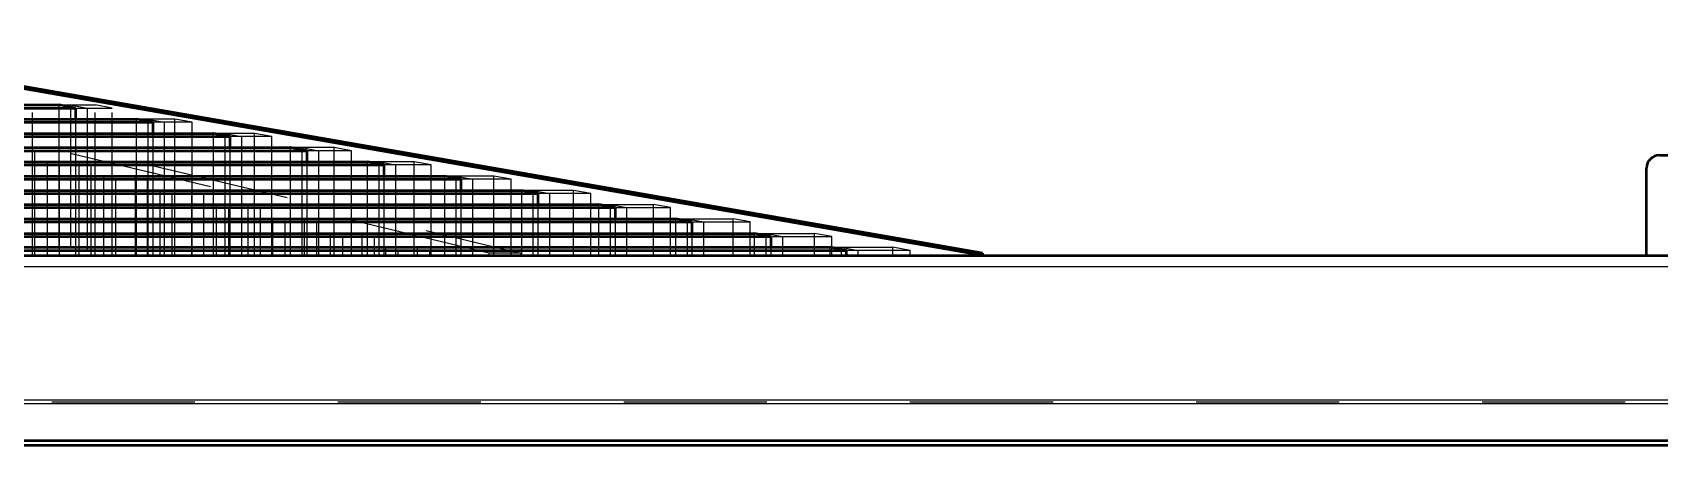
# Model space of a CAD drawing. Header units: inches. Extents: x -52 to 61, y -7 to 60.
# Drawn here: x -24.9 to -13.52, y 53.27 to 56.16 of the extents above; entities that cross this region are included whole.
import ezdxf

# ---------------------------------------------------------------- set-up
doc = ezdxf.new("R2010")
doc.units = ezdxf.units.IN
doc.header["$MEASUREMENT"] = 0
doc.linetypes.add('Dashed', pattern=[2, 1, -1])
for name, color, linetype, lineweight in [('AM_0', 7, 'Continuous', 50), ('AM_4', 3, 'Continuous', 25), ('AM_9', 6, 'Dashed', 25)]:
    doc.layers.add(name, color=color, linetype=linetype, lineweight=lineweight)

msp = doc.modelspace()

# ---------------------------------------------------------------- linework, layer by layer
at = {"layer": 'AM_0'}
for p, q in [((-27.21037, 56.158), (-18.33388, 54.61678)), ((-18.25287, 54.61678), (-27.12936, 56.158)), ((-28.75122, 55.65175), (-24.70999, 55.65175)), ((-28.71817, 55.63034), (-24.59404, 55.63034)), ((-24.59404, 55.63034), (-24.70999, 55.65175)), ((-24.59404, 55.63034), (-24.59404, 55.5522)), ((-28.59753, 55.5522), (-24.17084, 55.5522)), ((-28.56448, 55.53079), (-24.0549, 55.53079)), ((-24.0549, 55.53079), (-24.17084, 55.5522)), ((-24.0549, 55.53079), (-24.0549, 55.45264)), ((-28.44385, 55.45264), (-23.63172, 55.45264)), ((-28.4108, 55.43123), (-23.51578, 55.43123)), ((-23.51578, 55.43123), (-23.63172, 55.45264)), ((-23.51578, 55.43123), (-23.51578, 55.35326)), ((-28.29044, 55.35326), (-23.09358, 55.35326)), ((-28.25738, 55.33185), (-22.97765, 55.33185)), ((-22.97765, 55.33185), (-23.09358, 55.35326)), ((-22.97765, 55.33185), (-22.97765, 55.25371)), ((-13.52, 55.3), (-13.1, 55.3)), ((-28.13675, 55.25371), (-22.55449, 55.25371)), ((-28.1037, 55.2323), (-22.43856, 55.2323)), ((-22.43856, 55.2323), (-22.55449, 55.25371)), ((-22.43856, 55.2323), (-22.43856, 55.15415)), ((-13.61, 54.6), (-13.61, 55.21)), ((-27.98307, 55.15415), (-22.01542, 55.15415)), ((-27.95002, 55.13274), (-21.89949, 55.13274)), ((-21.89949, 55.13274), (-22.01542, 55.15415)), ((-21.89949, 55.13274), (-21.89949, 55.05478)), ((-27.82966, 55.05478), (-21.47732, 55.05478)), ((-27.79661, 55.03337), (-21.36139, 55.03337)), ((-27.67597, 54.95522), (-20.93826, 54.95522)), ((-21.36139, 55.03337), (-21.47732, 55.05478)), ((-21.36139, 55.03337), (-21.36139, 54.95522)), ((-20.82234, 54.93381), (-20.93826, 54.95522)), ((-27.64292, 54.93381), (-20.82234, 54.93381)), ((-27.52257, 54.85585), (-20.40018, 54.85585)), ((-27.48952, 54.83444), (-20.28426, 54.83444)), ((-20.82234, 54.93381), (-20.82234, 54.85585)), ((-20.28426, 54.83444), (-20.40018, 54.85585)), ((-20.28426, 54.83444), (-20.28426, 54.75415)), ((-27.36558, 54.75415), (-19.84955, 54.75415)), ((-27.33253, 54.73274), (-19.73362, 54.73274)), ((-19.73362, 54.73274), (-19.84955, 54.75415)), ((-19.73362, 54.73274), (-19.73362, 54.65656)), ((-27.21493, 54.65656), (-19.32114, 54.65656)), ((-27.18188, 54.63515), (-19.20521, 54.63515)), ((-19.20521, 54.63515), (-19.32114, 54.65656)), ((-19.20521, 54.63515), (-19.20521, 54.6)), ((-18.33388, 54.61678), (-18.25287, 54.61678)), ((-18.33388, 54.61678), (-18.33388, 54.6)), ((-18.25287, 54.61678), (-18.25287, 54.6)), ((-46.5085, 54.6), (46.5085, 54.6)), ((46.496, 53.304), (-46.496, 53.304)), ((46.496, 53.27147), (-46.496, 53.27147))]:
    msp.add_line(p, q, dxfattribs=at)
msp.add_arc((-13.52, 55.21), 0.09, 90, 180, dxfattribs=at)
at = {"layer": 'AM_4'}
for p, q in [((46.496, 54.52), (-46.496, 54.52)), ((46.496, 53.58708), (-46.496, 53.58708)), ((46.496, 53.56304), (-46.496, 53.56304))]:
    msp.add_line(p, q, dxfattribs=at)
at = {"layer": 'AM_9'}
for p, q in [((-21.70373, 54.61678), (-28.20177, 56.158)), ((-27.98045, 56.158), (-21.48241, 54.61678)), ((-24.895, 54.6), (-24.895, 55.72972)), ((-24.70999, 55.65175), (-24.458, 55.65175)), ((-24.70999, 55.65175), (-24.70999, 54.6)), ((-24.62897, 55.65175), (-24.62897, 54.6)), ((-24.62897, 55.65175), (-24.51303, 55.63034)), ((-24.58831, 55.63034), (-24.338, 55.63034)), ((-24.51303, 55.63034), (-24.51303, 54.6)), ((-24.458, 54.6), (-24.458, 55.65175)), ((-24.338, 55.63034), (-24.458, 55.65175)), ((-24.338, 54.6), (-24.338, 55.63034)), ((-24.59404, 55.5522), (-24.59404, 54.6)), ((-23.9, 55.5522), (-24.17084, 55.5522)), ((-24.17084, 55.5522), (-24.17084, 54.6)), ((-24.08983, 55.5522), (-24.08983, 54.6)), ((-24.08983, 55.5522), (-23.97389, 55.53079)), ((-23.78, 55.53079), (-24.0549, 55.53079)), ((-23.97389, 55.53079), (-23.97389, 54.6)), ((-23.9, 54.6), (-23.9, 55.5522)), ((-23.78, 55.53079), (-23.9, 55.5522)), ((-23.78, 54.6), (-23.78, 55.53079)), ((-24.0549, 55.45264), (-24.0549, 54.6)), ((-23.342, 55.45264), (-23.63172, 55.45264)), ((-23.63172, 55.45264), (-23.63172, 54.6)), ((-23.55071, 55.45264), (-23.55071, 54.6)), ((-23.55071, 55.45264), (-23.43477, 55.43123)), ((-23.222, 55.43123), (-23.51578, 55.43123)), ((-23.43477, 55.43123), (-23.43477, 54.6)), ((-23.342, 54.6), (-23.342, 55.45264)), ((-23.222, 55.43123), (-23.342, 55.45264)), ((-23.222, 54.6), (-23.222, 55.43123)), ((-24.88188, 55.33185), (-24.88188, 54.6)), ((-23.51578, 55.35326), (-23.51578, 54.6)), ((-22.785, 55.35326), (-23.09358, 55.35326)), ((-23.09358, 55.35326), (-23.09358, 54.6)), ((-23.01257, 55.35326), (-23.01257, 54.6)), ((-23.01257, 55.35326), (-22.89664, 55.33185)), ((-22.665, 55.33185), (-22.97765, 55.33185)), ((-22.89664, 55.33185), (-22.89664, 54.6)), ((-22.785, 54.6), (-22.785, 55.35326)), ((-22.665, 55.33185), (-22.785, 55.35326)), ((-22.665, 54.6), (-22.665, 55.33185)), ((-24.79343, 55.25371), (-24.79343, 54.6)), ((-24.70857, 55.2323), (-24.70857, 54.6)), ((-24.57211, 55.25371), (-24.57211, 54.6)), ((-24.48724, 55.2323), (-24.48724, 54.6)), ((-22.97765, 55.25371), (-22.97765, 54.6)), ((-22.227, 55.25371), (-22.55449, 55.25371)), ((-22.55449, 55.25371), (-22.55449, 54.6)), ((-22.47348, 55.25371), (-22.47348, 54.6)), ((-22.47348, 55.25371), (-22.35755, 55.2323)), ((-22.107, 55.2323), (-22.43856, 55.2323)), ((-22.35755, 55.2323), (-22.35755, 54.6)), ((-22.227, 54.6), (-22.227, 55.25371)), ((-22.107, 55.2323), (-22.227, 55.25371)), ((-22.107, 54.6), (-22.107, 55.2323)), ((-24.3988, 55.15415), (-24.3988, 54.6)), ((-24.31394, 55.13274), (-24.31394, 54.6)), ((-24.17748, 55.15415), (-24.17748, 54.6)), ((-24.09261, 55.13274), (-24.09261, 54.6)), ((-22.43856, 55.15415), (-22.43856, 54.6)), ((-21.669, 55.15415), (-22.01542, 55.15415)), ((-22.01542, 55.15415), (-22.01542, 54.6)), ((-21.93441, 55.15415), (-21.93441, 54.6)), ((-21.93441, 55.15415), (-21.81848, 55.13274)), ((-21.549, 55.13274), (-21.89949, 55.13274)), ((-21.81848, 55.13274), (-21.81848, 54.6)), ((-21.669, 54.6), (-21.669, 55.15415)), ((-21.549, 55.13274), (-21.669, 55.15415)), ((-21.549, 54.6), (-21.549, 55.13274)), ((-24.00489, 55.05478), (-24.00489, 54.6)), ((-23.92002, 55.03337), (-23.92002, 54.6)), ((-23.78356, 55.05478), (-23.78356, 54.6)), ((-23.6987, 55.03337), (-23.6987, 54.6)), ((-23.61027, 54.95522), (-23.61027, 54.6)), ((-23.38895, 54.95522), (-23.38895, 54.6)), ((-21.89949, 55.05478), (-21.89949, 54.6)), ((-21.112, 55.05478), (-21.47732, 55.05478)), ((-21.47732, 55.05478), (-21.47732, 54.6)), ((-21.39631, 55.05478), (-21.39631, 54.6)), ((-21.39631, 55.05478), (-21.28038, 55.03337)), ((-20.992, 55.03337), (-21.36139, 55.03337)), ((-21.36139, 54.95522), (-21.36139, 54.6)), ((-21.28038, 55.03337), (-21.28038, 54.6)), ((-21.112, 54.6), (-21.112, 55.05478)), ((-20.992, 55.03337), (-21.112, 55.05478)), ((-20.992, 54.6), (-20.992, 55.03337)), ((-20.93826, 54.95522), (-20.93826, 54.6)), ((-20.92991, 54.95522), (-20.554, 54.95522)), ((-20.85725, 54.95522), (-20.85725, 54.6)), ((-20.85725, 54.95522), (-20.74133, 54.93381)), ((-20.554, 54.6), (-20.554, 54.95522)), ((-20.434, 54.93381), (-20.554, 54.95522)), ((-23.52541, 54.93381), (-23.52541, 54.6)), ((-23.30408, 54.93381), (-23.30408, 54.6)), ((-23.21637, 54.85585), (-23.21637, 54.6)), ((-23.13151, 54.83444), (-23.13151, 54.6)), ((-22.99504, 54.85585), (-22.99504, 54.6)), ((-22.91018, 54.83444), (-22.91018, 54.6)), ((-20.82234, 54.85585), (-20.82234, 54.6)), ((-20.81605, 54.93381), (-20.434, 54.93381)), ((-20.74133, 54.93381), (-20.74133, 54.6)), ((-20.434, 54.6), (-20.434, 54.93381)), ((-20.40018, 54.85585), (-19.997, 54.85585)), ((-20.40018, 54.85585), (-20.40018, 54.6)), ((-20.31917, 54.85585), (-20.31917, 54.6)), ((-20.31917, 54.85585), (-20.20325, 54.83444)), ((-20.28119, 54.83444), (-19.877, 54.83444)), ((-20.20325, 54.83444), (-20.20325, 54.6)), ((-19.997, 54.6), (-19.997, 54.85585)), ((-19.877, 54.83444), (-19.997, 54.85585)), ((-19.877, 54.6), (-19.877, 54.83444)), ((-22.81328, 54.75415), (-22.81328, 54.6)), ((-22.72841, 54.73274), (-22.72841, 54.6)), ((-22.59195, 54.75415), (-22.59195, 54.6)), ((-22.50709, 54.73274), (-22.50709, 54.6)), ((-20.28426, 54.75415), (-20.28426, 54.6)), ((-19.84955, 54.75415), (-19.84955, 54.6)), ((-19.8413, 54.75415), (-19.427, 54.75415)), ((-19.76854, 54.75415), (-19.76854, 54.6)), ((-19.76854, 54.75415), (-19.65261, 54.73274)), ((-19.72413, 54.73274), (-19.307, 54.73274)), ((-19.65261, 54.73274), (-19.65261, 54.6)), ((-19.427, 54.6), (-19.427, 54.75415)), ((-19.307, 54.73274), (-19.427, 54.75415)), ((-19.307, 54.6), (-19.307, 54.73274)), ((-22.42645, 54.65656), (-22.42645, 54.6)), ((-22.34159, 54.63515), (-22.34159, 54.6)), ((-22.20513, 54.65656), (-22.20513, 54.6)), ((-22.12027, 54.63515), (-22.12027, 54.6)), ((-21.48241, 54.61678), (-21.70373, 54.61678)), ((-21.70373, 54.61678), (-21.70373, 54.6)), ((-21.48241, 54.61678), (-21.48241, 54.6)), ((-19.73362, 54.65656), (-19.73362, 54.6)), ((-19.32114, 54.65656), (-19.32114, 54.6)), ((-19.307, 54.65656), (-18.88, 54.65656)), ((-19.24013, 54.65656), (-19.24013, 54.6)), ((-19.24013, 54.65656), (-19.1242, 54.63515)), ((-18.76, 54.63515), (-19.20521, 54.63515)), ((-19.1242, 54.63515), (-19.1242, 54.6)), ((-18.88, 54.6), (-18.88, 54.65656)), ((-18.76, 54.63515), (-18.88, 54.65656)), ((-18.76, 54.6), (-18.76, 54.63515)), ((-11.76011, 53.573), (-46.496, 53.573))]:
    msp.add_line(p, q, dxfattribs=at)

doc.saveas('drawing.dxf')
